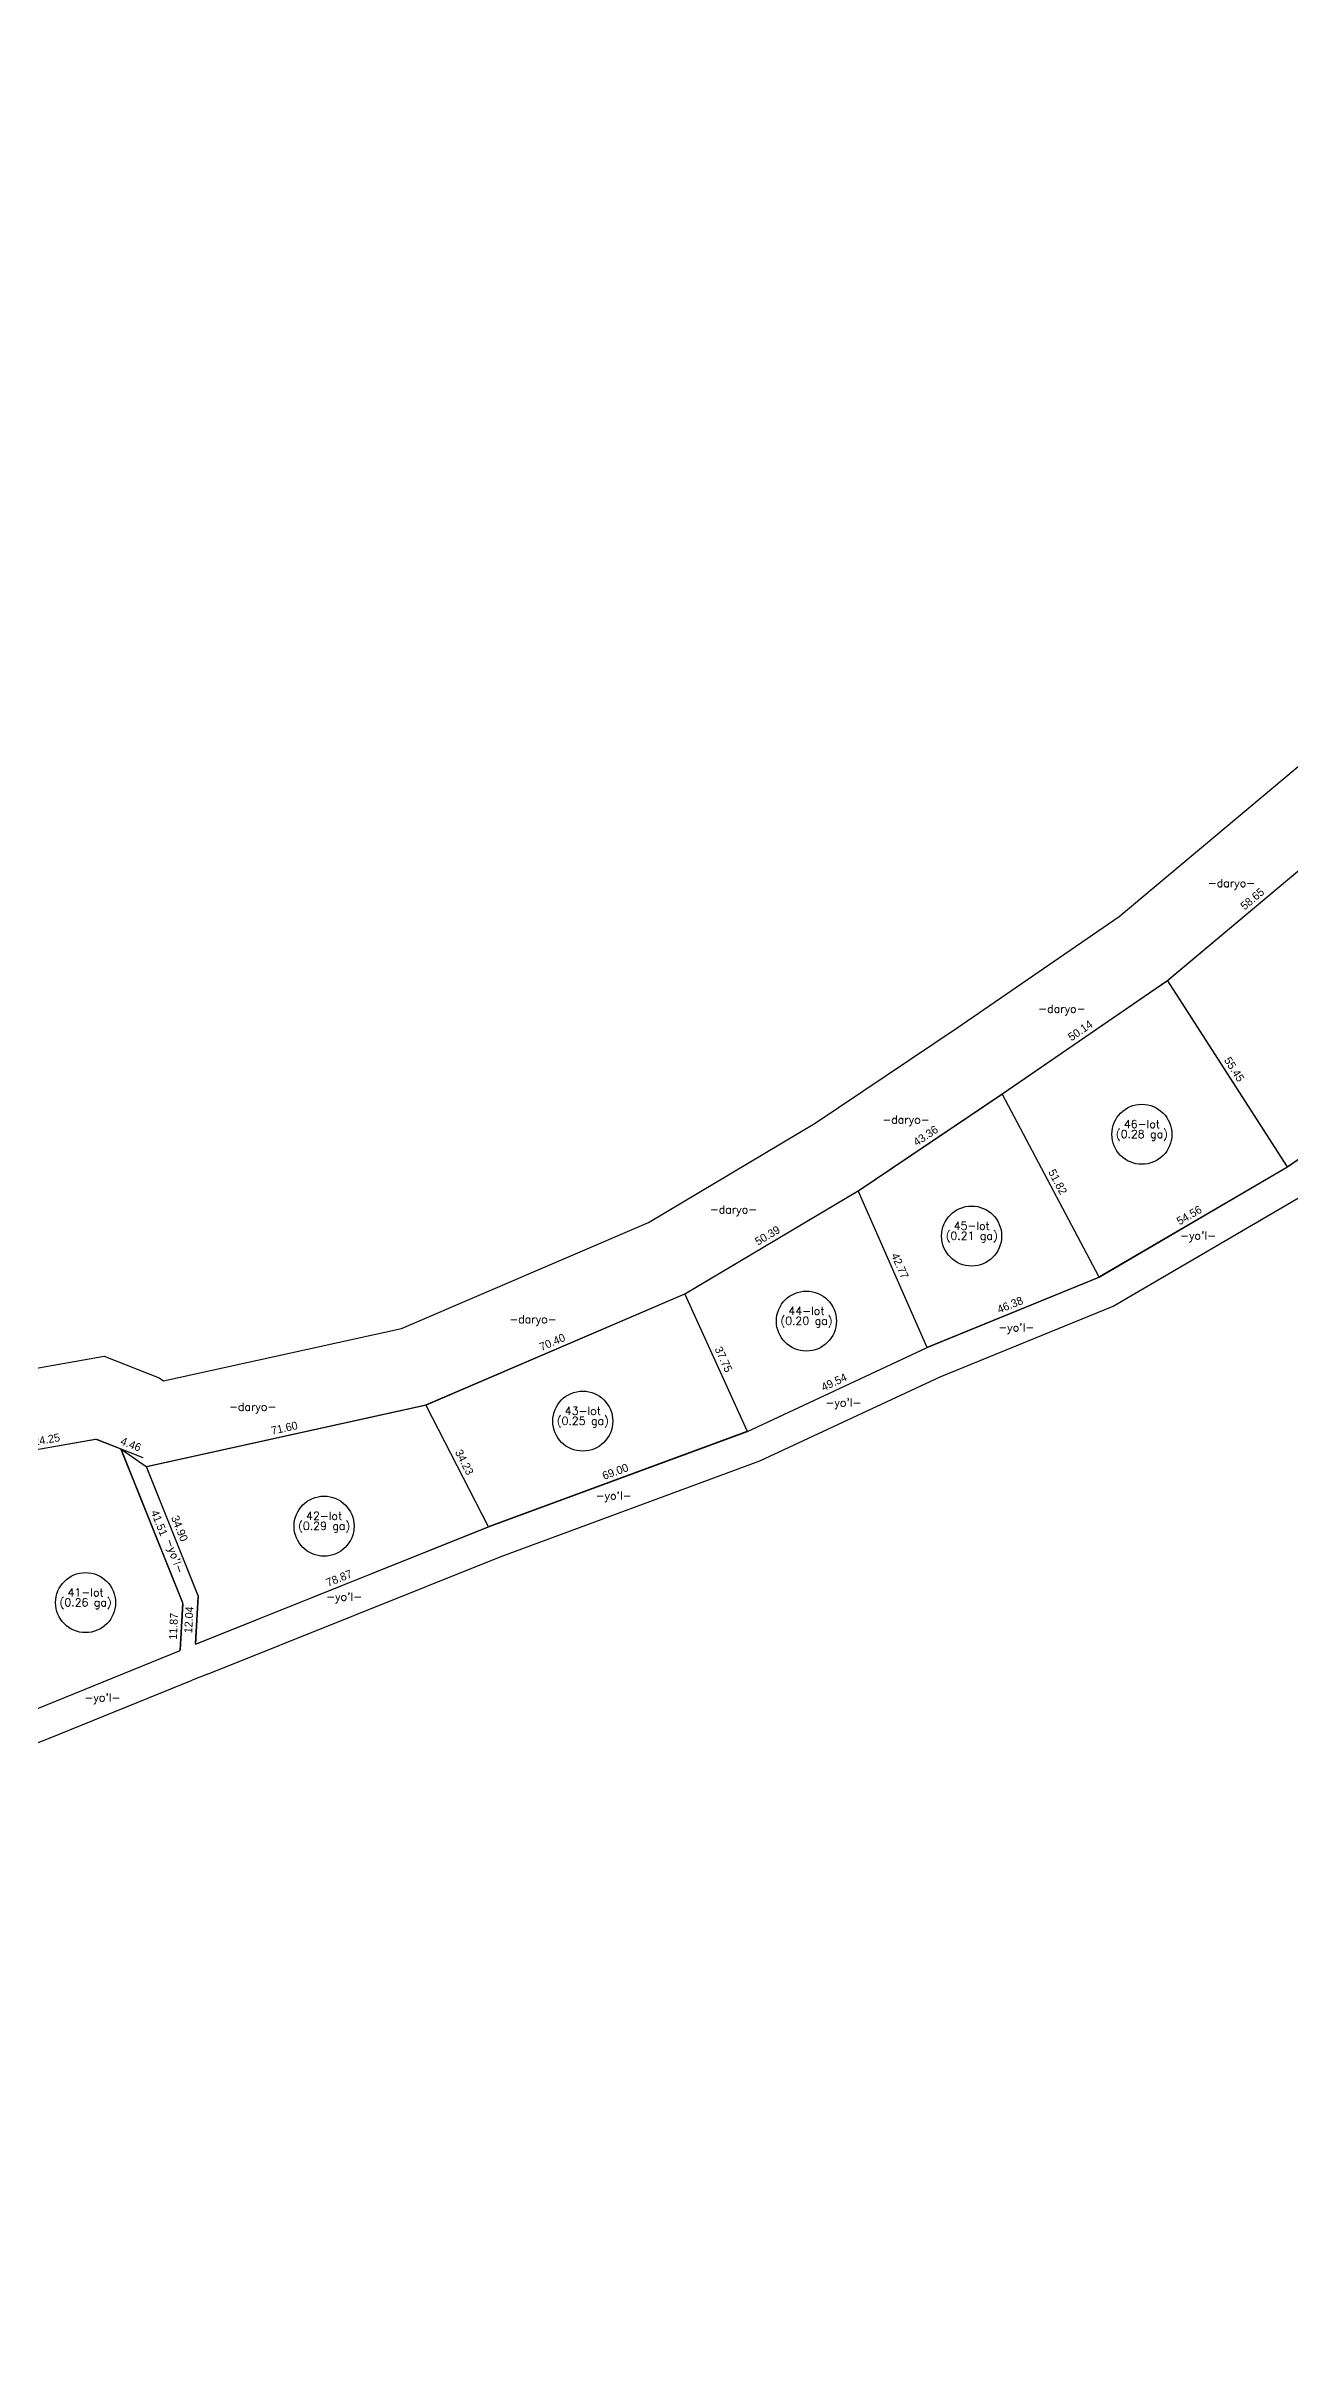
# Model space of a CAD drawing. Header units: inches. Extents: x 682214 to 685132, y 4523331 to 4524454.
# Drawn here: x 684458 to 684769, y 4523531 to 4524108 of the extents above; entities that cross this region are included whole.
import ezdxf

# ---------------------------------------------------------------- set-up
doc = ezdxf.new("R2010")
doc.units = ezdxf.units.IN
doc.header["$MEASUREMENT"] = 0
doc.header["$PDMODE"] = 33
doc.header["$PDSIZE"] = -3
doc.layers.add('AM_5', color=3, linetype='Continuous', lineweight=15)
doc.styles.add('ACANSTS', font='romans.shx')
doc.dimstyles.new('Standard$0', dxfattribs={"dimtxt": 2, "dimasz": 0.18, "dimexe": 0.18, "dimexo": 0.0625, "dimgap": 1, "dimtad": 1, "dimdec": 4, "dimzin": 0, "dimdsep": 46, "dimtxsty": 'Standard', "dimcen": 0, "dimse1": 1, "dimse2": 1, "dimclrd": 1, "dimclre": 1, "dimclrt": 5, "dimadec": 0, "dimazin": 0, "dimtfac": 1, "dimtdec": 4, "dimtofl": 0, "dimtmove": 0, "dimatfit": 3, "dimfxl": 1, "dimtfillclr": 256, "dimtolj": 1, "dimtzin": 0, "dimarcsym": 2})

# ---------------------------------------------------------------- blocks, each defined once
blk = doc.blocks.new('*D167')
at = {"layer": 'AM_5', "color": 1, "lineweight": -2, "transparency": 16777216}
blk.add_line((684446.93, 4523755.9), (684470.46, 4523760.06), dxfattribs=at)
at = {"layer": 'AM_5', "color": 1, "transparency": 16777216}
for points in [[(684446.93, 4523755.93), (684446.94, 4523755.87), (684446.76, 4523755.87)], [(684470.46, 4523760.09), (684470.47, 4523760.03), (684470.64, 4523760.09)]]:
    blk.add_solid(points, dxfattribs=at)
at = {"layer": 'Defpoints', "color": 0, "transparency": 16777216}
for p in [(684446.76, 4523755.87), (684470.64, 4523760.09), (684470.64, 4523760.09)]:
    blk.add_point(p, dxfattribs=at)
at = {"layer": 'AM_5', "color": 5, "transparency": 16777216, "insert": (684458.35, 4523759.95), "char_height": 2, "attachment_point": 5, "rotation": 10.02566}
blk.add_mtext('\\A1;24.25', dxfattribs=at)
blk = doc.blocks.new('*D168')
at = {"layer": 'AM_5', "color": 1, "lineweight": -2, "transparency": 16777216}
for p, q in [((684470.81, 4523760.02), (684474.62, 4523758.52)), ((684474.79, 4523758.45), (684482.4, 4523755.45))]:
    blk.add_line(p, q, dxfattribs=at)
at = {"layer": 'AM_5', "color": 1, "transparency": 16777216}
for points in [[(684470.82, 4523760.05), (684470.8, 4523759.99), (684470.64, 4523760.09)], [(684474.64, 4523758.55), (684474.61, 4523758.49), (684474.79, 4523758.45)]]:
    blk.add_solid(points, dxfattribs=at)
at = {"layer": 'Defpoints', "color": 0, "transparency": 16777216}
for p in [(684470.64, 4523760.09), (684474.79, 4523758.45), (684474.79, 4523758.45)]:
    blk.add_point(p, dxfattribs=at)
at = {"layer": 'AM_5', "color": 5, "transparency": 16777216, "insert": (684479.41, 4523758.78), "char_height": 2, "attachment_point": 5, "rotation": 338.48814}
blk.add_mtext('\\A1;4.46', dxfattribs=at)
blk = doc.blocks.new('*D169')
at = {"layer": 'AM_5', "color": 1, "lineweight": -2, "transparency": 16777216}
blk.add_line((684476.99, 4523757.45), (684492.31, 4523719.26), dxfattribs=at)
at = {"layer": 'AM_5', "color": 1, "transparency": 16777216}
for points in [[(684477.01, 4523757.46), (684476.96, 4523757.43), (684476.92, 4523757.61)], [(684492.34, 4523719.27), (684492.28, 4523719.24), (684492.38, 4523719.09)]]:
    blk.add_solid(points, dxfattribs=at)
at = {"layer": 'Defpoints', "color": 0, "transparency": 16777216}
for p in [(684476.92, 4523757.61), (684492.38, 4523719.09), (684492.38, 4523719.09)]:
    blk.add_point(p, dxfattribs=at)
at = {"layer": 'AM_5', "color": 5, "transparency": 16777216, "insert": (684486.51, 4523739.1), "char_height": 2, "attachment_point": 5, "rotation": 291.865}
blk.add_mtext('\\A1;41.51', dxfattribs=at)
blk = doc.blocks.new('*D170')
at = {"layer": 'AM_5', "color": 1, "lineweight": -2, "transparency": 16777216}
blk.add_line((684492.37, 4523718.91), (684491.75, 4523707.42), dxfattribs=at)
at = {"layer": 'AM_5', "color": 1, "transparency": 16777216}
for points in [[(684492.34, 4523718.91), (684492.4, 4523718.91), (684492.38, 4523719.09)], [(684491.72, 4523707.42), (684491.78, 4523707.41), (684491.74, 4523707.24)]]:
    blk.add_solid(points, dxfattribs=at)
at = {"layer": 'Defpoints', "color": 0, "transparency": 16777216}
for p in [(684492.38, 4523719.09), (684491.74, 4523707.24), (684491.74, 4523707.24)]:
    blk.add_point(p, dxfattribs=at)
at = {"layer": 'AM_5', "color": 5, "transparency": 16777216, "insert": (684490.06, 4523713.27), "char_height": 2, "attachment_point": 5, "rotation": 86.93353}
blk.add_mtext('\\A1;11.87', dxfattribs=at)
blk = doc.blocks.new('*D171')
at = {"layer": 'AM_5', "color": 1, "lineweight": -2, "transparency": 16777216}
blk.add_line((684495.59, 4523708.95), (684496.21, 4523720.62), dxfattribs=at)
at = {"layer": 'AM_5', "color": 1, "transparency": 16777216}
for points in [[(684496.18, 4523720.62), (684496.24, 4523720.61), (684496.22, 4523720.79)], [(684495.56, 4523708.96), (684495.62, 4523708.95), (684495.58, 4523708.77)]]:
    blk.add_solid(points, dxfattribs=at)
at = {"layer": 'Defpoints', "color": 0, "transparency": 16777216}
for p in [(684496.22, 4523720.79), (684496.22, 4523720.79), (684495.58, 4523708.77)]:
    blk.add_point(p, dxfattribs=at)
at = {"layer": 'AM_5', "color": 5, "transparency": 16777216, "insert": (684493.9, 4523714.89), "char_height": 2, "attachment_point": 5, "rotation": 86.93351}
blk.add_mtext('\\A1;12.04', dxfattribs=at)
blk = doc.blocks.new('*D173')
at = {"layer": 'AM_5', "color": 1, "lineweight": -2, "transparency": 16777216}
blk.add_line((684483.29, 4523753.01), (684496.15, 4523720.96), dxfattribs=at)
at = {"layer": 'AM_5', "color": 1, "transparency": 16777216}
for points in [[(684483.32, 4523753.03), (684483.26, 4523753), (684483.23, 4523753.18)], [(684496.18, 4523720.97), (684496.13, 4523720.95), (684496.22, 4523720.79)]]:
    blk.add_solid(points, dxfattribs=at)
at = {"layer": 'Defpoints', "color": 0, "transparency": 16777216}
for p in [(684483.23, 4523753.18), (684496.22, 4523720.79), (684496.22, 4523720.79)]:
    blk.add_point(p, dxfattribs=at)
at = {"layer": 'AM_5', "color": 5, "transparency": 16777216, "insert": (684491.58, 4523737.73), "char_height": 2, "attachment_point": 5, "rotation": 291.86501}
blk.add_mtext('\\A1;34.90', dxfattribs=at)
blk = doc.blocks.new('*D174')
at = {"layer": 'AM_5', "color": 1, "lineweight": -2, "transparency": 16777216}
blk.add_line((684483.4, 4523753.22), (684552.97, 4523768.56), dxfattribs=at)
at = {"layer": 'AM_5', "color": 1, "transparency": 16777216}
for points in [[(684552.96, 4523768.59), (684552.97, 4523768.53), (684553.14, 4523768.59)], [(684483.39, 4523753.25), (684483.41, 4523753.19), (684483.23, 4523753.18)]]:
    blk.add_solid(points, dxfattribs=at)
at = {"layer": 'Defpoints', "color": 0, "transparency": 16777216}
for p in [(684553.14, 4523768.59), (684553.14, 4523768.59), (684483.23, 4523753.18)]:
    blk.add_point(p, dxfattribs=at)
at = {"layer": 'AM_5', "color": 5, "transparency": 16777216, "insert": (684517.75, 4523762.84), "char_height": 2, "attachment_point": 5, "rotation": 12.43182}
blk.add_mtext('\\A1;71.60', dxfattribs=at)
blk = doc.blocks.new('*D175')
at = {"layer": 'AM_5', "color": 1, "lineweight": -2, "transparency": 16777216}
blk.add_line((684568.61, 4523738.07), (684495.75, 4523708.84), dxfattribs=at)
at = {"layer": 'AM_5', "color": 1, "transparency": 16777216}
for points in [[(684568.6, 4523738.1), (684568.62, 4523738.04), (684568.77, 4523738.14)], [(684495.73, 4523708.87), (684495.76, 4523708.81), (684495.58, 4523708.77)]]:
    blk.add_solid(points, dxfattribs=at)
at = {"layer": 'Defpoints', "color": 0, "transparency": 16777216}
for p in [(684568.77, 4523738.14), (684495.58, 4523708.77), (684495.58, 4523708.77)]:
    blk.add_point(p, dxfattribs=at)
at = {"layer": 'AM_5', "color": 5, "transparency": 16777216, "insert": (684531.43, 4523725.31), "char_height": 2, "attachment_point": 5, "rotation": 21.8607}
blk.add_mtext('\\A1;78.87', dxfattribs=at)
blk = doc.blocks.new('*D176')
at = {"layer": 'AM_5', "color": 1, "lineweight": -2, "transparency": 16777216}
blk.add_line((684568.69, 4523738.3), (684553.22, 4523768.43), dxfattribs=at)
at = {"layer": 'AM_5', "color": 1, "transparency": 16777216}
for points in [[(684553.25, 4523768.45), (684553.2, 4523768.42), (684553.14, 4523768.59)], [(684568.72, 4523738.31), (684568.66, 4523738.29), (684568.77, 4523738.14)]]:
    blk.add_solid(points, dxfattribs=at)
at = {"layer": 'Defpoints', "color": 0, "transparency": 16777216}
for p in [(684553.14, 4523768.59), (684553.14, 4523768.59), (684568.77, 4523738.14)]:
    blk.add_point(p, dxfattribs=at)
at = {"layer": 'AM_5', "color": 5, "transparency": 16777216, "insert": (684562.74, 4523754.28), "char_height": 2, "attachment_point": 5, "rotation": 297.16957}
blk.add_mtext('\\A1;34.23', dxfattribs=at)
blk = doc.blocks.new('*D177')
at = {"layer": 'AM_5', "color": 1, "lineweight": -2, "transparency": 16777216}
blk.add_line((684553.31, 4523768.67), (684617.68, 4523796.26), dxfattribs=at)
at = {"layer": 'AM_5', "color": 1, "transparency": 16777216}
for points in [[(684617.67, 4523796.29), (684617.69, 4523796.24), (684617.85, 4523796.34)], [(684553.3, 4523768.69), (684553.32, 4523768.64), (684553.14, 4523768.59)]]:
    blk.add_solid(points, dxfattribs=at)
at = {"layer": 'Defpoints', "color": 0, "transparency": 16777216}
for p in [(684617.85, 4523796.34), (684617.85, 4523796.34), (684553.14, 4523768.59)]:
    blk.add_point(p, dxfattribs=at)
at = {"layer": 'AM_5', "color": 5, "transparency": 16777216, "insert": (684584.71, 4523784.3), "char_height": 2, "attachment_point": 5, "rotation": 23.206}
blk.add_mtext('\\A1;70.40', dxfattribs=at)
blk = doc.blocks.new('*D178')
at = {"layer": 'AM_5', "color": 1, "lineweight": -2, "transparency": 16777216}
blk.add_line((684633.35, 4523761.93), (684568.94, 4523738.2), dxfattribs=at)
at = {"layer": 'AM_5', "color": 1, "transparency": 16777216}
for points in [[(684633.34, 4523761.96), (684633.36, 4523761.9), (684633.51, 4523761.99)], [(684568.93, 4523738.23), (684568.95, 4523738.17), (684568.77, 4523738.14)]]:
    blk.add_solid(points, dxfattribs=at)
at = {"layer": 'Defpoints', "color": 0, "transparency": 16777216}
for p in [(684633.51, 4523761.99), (684568.77, 4523738.14), (684568.77, 4523738.14)]:
    blk.add_point(p, dxfattribs=at)
at = {"layer": 'AM_5', "color": 5, "transparency": 16777216, "insert": (684600.45, 4523751.94), "char_height": 2, "attachment_point": 5, "rotation": 20.22563}
blk.add_mtext('\\A1;69.00', dxfattribs=at)
blk = doc.blocks.new('*D179')
at = {"layer": 'AM_5', "color": 1, "lineweight": -2, "transparency": 16777216}
blk.add_line((684633.44, 4523762.16), (684617.92, 4523796.17), dxfattribs=at)
at = {"layer": 'AM_5', "color": 1, "transparency": 16777216}
for points in [[(684617.95, 4523796.18), (684617.89, 4523796.16), (684617.85, 4523796.34)], [(684633.47, 4523762.17), (684633.41, 4523762.14), (684633.51, 4523761.99)]]:
    blk.add_solid(points, dxfattribs=at)
at = {"layer": 'Defpoints', "color": 0, "transparency": 16777216}
for p in [(684617.85, 4523796.34), (684617.85, 4523796.34), (684633.51, 4523761.99)]:
    blk.add_point(p, dxfattribs=at)
at = {"layer": 'AM_5', "color": 5, "transparency": 16777216, "insert": (684627.5, 4523779.99), "char_height": 2, "attachment_point": 5, "rotation": 294.5222}
blk.add_mtext('\\A1;37.75', dxfattribs=at)
blk = doc.blocks.new('*D180')
at = {"layer": 'AM_5', "color": 1, "lineweight": -2, "transparency": 16777216}
blk.add_line((684618, 4523796.43), (684660.98, 4523822.04), dxfattribs=at)
at = {"layer": 'AM_5', "color": 1, "transparency": 16777216}
for points in [[(684660.97, 4523822.06), (684661, 4523822.01), (684661.14, 4523822.13)], [(684617.99, 4523796.45), (684618.02, 4523796.4), (684617.85, 4523796.34)]]:
    blk.add_solid(points, dxfattribs=at)
at = {"layer": 'Defpoints', "color": 0, "transparency": 16777216}
for p in [(684661.14, 4523822.13), (684661.14, 4523822.13), (684617.85, 4523796.34)]:
    blk.add_point(p, dxfattribs=at)
at = {"layer": 'AM_5', "color": 5, "transparency": 16777216, "insert": (684638.47, 4523810.95), "char_height": 2, "attachment_point": 5, "rotation": 30.78986}
blk.add_mtext('\\A1;50.39', dxfattribs=at)
blk = doc.blocks.new('*D181')
at = {"layer": 'AM_5', "color": 1, "lineweight": -2, "transparency": 16777216}
blk.add_line((684633.68, 4523762.07), (684678.22, 4523782.92), dxfattribs=at)
at = {"layer": 'AM_5', "color": 1, "transparency": 16777216}
for points in [[(684678.21, 4523782.95), (684678.23, 4523782.89), (684678.38, 4523783)], [(684633.66, 4523762.1), (684633.69, 4523762.04), (684633.51, 4523761.99)]]:
    blk.add_solid(points, dxfattribs=at)
at = {"layer": 'Defpoints', "color": 0, "transparency": 16777216}
for p in [(684678.38, 4523783), (684678.38, 4523783), (684633.51, 4523761.99)]:
    blk.add_point(p, dxfattribs=at)
at = {"layer": 'AM_5', "color": 5, "transparency": 16777216, "insert": (684655.1, 4523774.31), "char_height": 2, "attachment_point": 5, "rotation": 25.08384}
blk.add_mtext('\\A1;49.54', dxfattribs=at)
blk = doc.blocks.new('*D182')
at = {"layer": 'AM_5', "color": 1, "lineweight": -2, "transparency": 16777216}
blk.add_line((684678.31, 4523783.16), (684661.21, 4523821.97), dxfattribs=at)
at = {"layer": 'AM_5', "color": 1, "transparency": 16777216}
for points in [[(684661.24, 4523821.98), (684661.18, 4523821.95), (684661.14, 4523822.13)], [(684678.34, 4523783.17), (684678.28, 4523783.15), (684678.38, 4523783)]]:
    blk.add_solid(points, dxfattribs=at)
at = {"layer": 'Defpoints', "color": 0, "transparency": 16777216}
for p in [(684661.14, 4523822.13), (684661.14, 4523822.13), (684678.38, 4523783)]:
    blk.add_point(p, dxfattribs=at)
at = {"layer": 'AM_5', "color": 5, "transparency": 16777216, "insert": (684671.59, 4523803.37), "char_height": 2, "attachment_point": 5, "rotation": 293.78375}
blk.add_mtext('\\A1;42.77', dxfattribs=at)
blk = doc.blocks.new('*D183')
at = {"layer": 'AM_5', "color": 1, "lineweight": -2, "transparency": 16777216}
blk.add_line((684721.24, 4523800.68), (684697.19, 4523846.17), dxfattribs=at)
at = {"layer": 'AM_5', "color": 1, "transparency": 16777216}
for points in [[(684697.22, 4523846.19), (684697.17, 4523846.16), (684697.11, 4523846.33)], [(684721.27, 4523800.69), (684721.22, 4523800.66), (684721.33, 4523800.52)]]:
    blk.add_solid(points, dxfattribs=at)
at = {"layer": 'Defpoints', "color": 0, "transparency": 16777216}
for p in [(684697.11, 4523846.33), (684697.11, 4523846.33), (684721.33, 4523800.52)]:
    blk.add_point(p, dxfattribs=at)
at = {"layer": 'AM_5', "color": 5, "transparency": 16777216, "insert": (684710.99, 4523824.36), "char_height": 2, "attachment_point": 5, "rotation": 297.85926}
blk.add_mtext('\\A1;51.82', dxfattribs=at)
blk = doc.blocks.new('*D184')
at = {"layer": 'AM_5', "color": 1, "lineweight": -2, "transparency": 16777216}
blk.add_line((684768.32, 4523828.23), (684738.53, 4523874.57), dxfattribs=at)
at = {"layer": 'AM_5', "color": 1, "transparency": 16777216}
for points in [[(684738.56, 4523874.59), (684738.5, 4523874.56), (684738.43, 4523874.73)], [(684768.35, 4523828.25), (684768.3, 4523828.21), (684768.42, 4523828.08)]]:
    blk.add_solid(points, dxfattribs=at)
at = {"layer": 'Defpoints', "color": 0, "transparency": 16777216}
for p in [(684738.43, 4523874.73), (684738.43, 4523874.73), (684768.42, 4523828.08)]:
    blk.add_point(p, dxfattribs=at)
at = {"layer": 'AM_5', "color": 5, "transparency": 16777216, "insert": (684755.11, 4523852.48), "char_height": 2, "attachment_point": 5, "rotation": 302.73382}
blk.add_mtext('\\A1;55.45', dxfattribs=at)
blk = doc.blocks.new('*D218')
at = {"layer": 'AM_5', "color": 1, "lineweight": -2, "transparency": 16777216}
blk.add_line((684738.57, 4523874.84), (684783.25, 4523912.28), dxfattribs=at)
at = {"layer": 'AM_5', "color": 1, "transparency": 16777216}
for points in [[(684783.23, 4523912.3), (684783.27, 4523912.26), (684783.39, 4523912.4)], [(684738.55, 4523874.86), (684738.59, 4523874.82), (684738.43, 4523874.73)]]:
    blk.add_solid(points, dxfattribs=at)
at = {"layer": 'Defpoints', "color": 0, "transparency": 16777216}
for p in [(684783.39, 4523912.4), (684783.39, 4523912.4), (684738.43, 4523874.73)]:
    blk.add_point(p, dxfattribs=at)
at = {"layer": 'AM_5', "color": 5, "transparency": 16777216, "insert": (684759.63, 4523895.09), "char_height": 2, "attachment_point": 5, "rotation": 39.96217}
blk.add_mtext('\\A1;58.65', dxfattribs=at)
blk = doc.blocks.new('*D219')
at = {"layer": 'AM_5', "color": 1, "lineweight": -2, "transparency": 16777216}
blk.add_line((684697.26, 4523846.44), (684738.28, 4523874.62), dxfattribs=at)
at = {"layer": 'AM_5', "color": 1, "transparency": 16777216}
for points in [[(684738.27, 4523874.65), (684738.3, 4523874.6), (684738.43, 4523874.73)], [(684697.24, 4523846.46), (684697.28, 4523846.41), (684697.11, 4523846.33)]]:
    blk.add_solid(points, dxfattribs=at)
at = {"layer": 'Defpoints', "color": 0, "transparency": 16777216}
for p in [(684738.43, 4523874.73), (684738.43, 4523874.73), (684697.11, 4523846.33)]:
    blk.add_point(p, dxfattribs=at)
at = {"layer": 'AM_5', "color": 5, "transparency": 16777216, "insert": (684716.64, 4523862.18), "char_height": 2, "attachment_point": 5, "rotation": 34.49178}
blk.add_mtext('\\A1;50.14', dxfattribs=at)
blk = doc.blocks.new('*D220')
at = {"layer": 'AM_5', "color": 1, "lineweight": -2, "transparency": 16777216}
blk.add_line((684661.29, 4523822.23), (684696.96, 4523846.23), dxfattribs=at)
at = {"layer": 'AM_5', "color": 1, "transparency": 16777216}
for points in [[(684696.94, 4523846.26), (684696.98, 4523846.21), (684697.11, 4523846.33)], [(684661.27, 4523822.26), (684661.3, 4523822.21), (684661.14, 4523822.13)]]:
    blk.add_solid(points, dxfattribs=at)
at = {"layer": 'Defpoints', "color": 0, "transparency": 16777216}
for p in [(684697.11, 4523846.33), (684697.11, 4523846.33), (684661.14, 4523822.13)]:
    blk.add_point(p, dxfattribs=at)
at = {"layer": 'AM_5', "color": 5, "transparency": 16777216, "insert": (684678.01, 4523835.89), "char_height": 2, "attachment_point": 5, "rotation": 33.93313}
blk.add_mtext('\\A1;43.36', dxfattribs=at)
blk = doc.blocks.new('*D221')
at = {"layer": 'AM_5', "color": 1, "lineweight": -2, "transparency": 16777216}
blk.add_line((684768.26, 4523827.99), (684721.48, 4523800.61), dxfattribs=at)
at = {"layer": 'AM_5', "color": 1, "transparency": 16777216}
for points in [[(684768.25, 4523828.01), (684768.28, 4523827.96), (684768.42, 4523828.08)], [(684721.47, 4523800.63), (684721.5, 4523800.58), (684721.33, 4523800.52)]]:
    blk.add_solid(points, dxfattribs=at)
at = {"layer": 'Defpoints', "color": 0, "transparency": 16777216}
for p in [(684768.42, 4523828.08), (684721.33, 4523800.52), (684721.33, 4523800.52)]:
    blk.add_point(p, dxfattribs=at)
at = {"layer": 'AM_5', "color": 5, "transparency": 16777216, "insert": (684743.86, 4523816.02), "char_height": 2, "attachment_point": 5, "rotation": 30.33868}
blk.add_mtext('\\A1;54.56', dxfattribs=at)
blk = doc.blocks.new('*D222')
at = {"layer": 'AM_5', "color": 1, "lineweight": -2, "transparency": 16777216}
blk.add_line((684721.16, 4523800.45), (684678.55, 4523783.06), dxfattribs=at)
at = {"layer": 'AM_5', "color": 1, "transparency": 16777216}
for points in [[(684721.15, 4523800.48), (684721.17, 4523800.42), (684721.33, 4523800.52)], [(684678.54, 4523783.09), (684678.56, 4523783.04), (684678.38, 4523783)]]:
    blk.add_solid(points, dxfattribs=at)
at = {"layer": 'Defpoints', "color": 0, "transparency": 16777216}
for p in [(684721.33, 4523800.52), (684678.38, 4523783), (684678.38, 4523783)]:
    blk.add_point(p, dxfattribs=at)
at = {"layer": 'AM_5', "color": 5, "transparency": 16777216, "insert": (684699.1, 4523793.61), "char_height": 2, "attachment_point": 5, "rotation": 22.19634}
blk.add_mtext('\\A1;46.38', dxfattribs=at)
blk = doc.blocks.new('*D223')
at = {"layer": 'AM_5', "color": 1, "lineweight": -2, "transparency": 16777216}
blk.add_line((684819.26, 4523863.05), (684768.57, 4523828.18), dxfattribs=at)
at = {"layer": 'AM_5', "color": 1, "transparency": 16777216}
for points in [[(684819.24, 4523863.08), (684819.27, 4523863.03), (684819.4, 4523863.15)], [(684768.55, 4523828.2), (684768.58, 4523828.16), (684768.42, 4523828.08)]]:
    blk.add_solid(points, dxfattribs=at)
at = {"layer": 'Defpoints', "color": 0, "transparency": 16777216}
for p in [(684819.4, 4523863.15), (684768.42, 4523828.08), (684768.42, 4523828.08)]:
    blk.add_point(p, dxfattribs=at)
at = {"layer": 'AM_5', "color": 5, "transparency": 16777216, "insert": (684792.78, 4523847.26), "char_height": 2, "attachment_point": 5, "rotation": 34.52636}
blk.add_mtext('\\A1;61.89', dxfattribs=at)

msp = doc.modelspace()

# ---------------------------------------------------------------- linework, layer by layer
at = {"color": 4}
for points in [[(684446.757, 4523755.867), (684470.639, 4523760.089), (684476.92, 4523757.613), (684483.226, 4523753.182), (684553.142, 4523768.595), (684617.847, 4523796.335), (684661.136, 4523822.13), (684697.111, 4523846.334), (684738.433, 4523874.725), (684783.388, 4523912.396), (684829.565, 4523950.864), (684859.052, 4523977.747), (684882.783, 4524003.365), (684902.362, 4524027.605), (684905.388, 4524033.174), (684921.703, 4524059.637), (684935.951, 4524084.328), (684949.63, 4524108.123), (684966.757, 4524143.114)], [(684437.034, 4523774.458), (684472.719, 4523780.767), (684486.47, 4523775.346), (684487.52, 4523774.609), (684546.995, 4523787.72), (684608.748, 4523814.195), (684650.427, 4523839.03), (684685.865, 4523862.873), (684726.32, 4523890.668), (684770.564, 4523927.744), (684816.42, 4523965.945), (684844.953, 4523991.958), (684867.65, 4524016.459), (684885.659, 4524038.755), (684888.077, 4524043.205), (684904.526, 4524069.886), (684918.62, 4524094.31), (684931.959, 4524117.514)]]:
    msp.add_lwpolyline(points, dxfattribs=at)
at = {"color": 2}
for points in [[(684495.578, 4523708.774), (684568.774, 4523738.14), (684633.514, 4523761.993), (684678.383, 4523782.995), (684721.327, 4523800.517), (684768.419, 4523828.078), (684819.404, 4523863.154), (684870.84, 4523899.218), (684906.162, 4523923.317), (684943.958, 4523949.105), (684978.268, 4523976.178)], [(684498.557, 4523701.349), (684571.646, 4523730.673), (684636.599, 4523754.603), (684681.592, 4523775.664), (684724.877, 4523793.325), (684772.712, 4523821.321), (684823.968, 4523856.583), (684875.391, 4523892.638), (684910.671, 4523916.709), (684948.696, 4523942.653), (684983.224, 4523969.897)], [(684491.744, 4523707.236), (684492.379, 4523719.089), (684476.92, 4523757.613)], [(684476.92, 4523757.613), (684483.226, 4523753.182)], [(684483.226, 4523753.182), (684496.222, 4523720.795), (684495.578, 4523708.774)], [(684127.153, 4523538.165), (684157.97, 4523552.782), (684185.938, 4523569.434), (684213.265, 4523583.289), (684244.927, 4523598.302), (684283.053, 4523615.17), (684312.097, 4523630.45), (684336.734, 4523643.135), (684366.073, 4523658.939), (684414.227, 4523676.538), (684455.91, 4523692.667), (684491.744, 4523707.236)], [(684130.582, 4523530.937), (684161.739, 4523545.715), (684189.798, 4523562.421), (684216.788, 4523576.105), (684248.26, 4523591.029), (684286.538, 4523607.964), (684315.79, 4523623.354), (684340.463, 4523636.056), (684369.36, 4523651.622), (684417.044, 4523669.05), (684458.861, 4523685.231), (684494.757, 4523699.825)], [(684498.557, 4523701.349), (684494.757, 4523699.825)]]:
    msp.add_lwpolyline(points, dxfattribs=at)
for centre in [(684732.029, 4523836.25), (684689.49, 4523810.825), (684648.203, 4523789.568), (684592.319, 4523764.561), (684527.677, 4523738.302), (684468.082, 4523719.193)]:
    msp.add_circle(centre, 7.5)
at = {"layer": 'AM_5', "color": 1}
for points in [[(684738.433, 4523874.725), (684783.388, 4523912.396), (684819.404, 4523863.154), (684768.419, 4523828.078)], [(684697.111, 4523846.334), (684738.433, 4523874.725), (684739.024, 4523873.806), (684740.675, 4523871.238), (684768.419, 4523828.078), (684721.327, 4523800.517)], [(684661.136, 4523822.13), (684697.111, 4523846.334), (684721.327, 4523800.517), (684678.383, 4523782.995)], [(684657.971, 4523820.244), (684661.136, 4523822.13), (684678.383, 4523782.995), (684675.165, 4523781.489), (684633.514, 4523761.993), (684617.847, 4523796.335)], [(684553.142, 4523768.595), (684617.847, 4523796.335), (684633.514, 4523761.993), (684568.774, 4523738.14)], [(684483.226, 4523753.182), (684553.142, 4523768.595), (684568.774, 4523738.14), (684495.578, 4523708.774), (684496.222, 4523720.795), (684492.032, 4523731.235)], [(684446.757, 4523755.867), (684470.639, 4523760.089), (684474.792, 4523758.452), (684476.92, 4523757.613), (684492.379, 4523719.089), (684491.744, 4523707.236), (684455.91, 4523692.667), (684433.448, 4523742.468)]]:
    msp.add_lwpolyline(points, close=True, dxfattribs=at)

# ---------------------------------------------------------------- texts
at = {"char_height": 2, "attachment_point": 1, "style": 'ACANSTS'}
for s, insert in [('-daryo-', (684748.51, 4523900.057)), ('-daryo-', (684706.143, 4523868.63)), ('-daryo-', (684667.174, 4523840.911)), ('-daryo-', (684624.073, 4523818.48)), ("-yo'l-", (684741.575, 4523811.943)), ('-daryo-', (684573.965, 4523791.047)), ("-yo'l-", (684696.163, 4523788.993)), ('-daryo-', (684503.933, 4523769.155)), ("-yo'l-", (684652.972, 4523770.186)), ("-yo'l-", (684595.536, 4523746.93)), ("-yo'l-", (684528.205, 4523721.679)), ("-yo'l-", (684467.822, 4523696.495))]:
    msp.add_mtext_dynamic_manual_height_columns(s, width=4.27645, gutter_width=1, heights=[0.484], dxfattribs=dict(at, insert=insert))
at = {"char_height": 2, "attachment_point": 2, "line_spacing_factor": 0.75, "style": 'ACANSTS'}
for s, insert in [('\\pxqc;46-lot\\P(0.28 ga)', (684732.047, 4523839.819)), ('\\pxqc;45-lot\\P(0.21 ga)', (684689.509, 4523814.394)), ('\\pxqc;44-lot\\P(0.20 ga)', (684648.221, 4523793.138)), ('\\pxqc;43-lot\\P(0.25 ga)', (684592.337, 4523768.13)), ('\\pxqc;42-lot\\P(0.29 ga)', (684527.695, 4523741.872)), ('\\pxqc;41-lot\\P(0.26 ga)', (684468.1, 4523722.763))]:
    msp.add_mtext_dynamic_manual_height_columns(s, width=14.969, gutter_width=1, heights=[9.541], dxfattribs=dict(at, insert=insert))
at = {"insert": (684489.917, 4523735.457), "char_height": 2, "attachment_point": 1, "rotation": 288.715528, "style": 'ACANSTS'}
msp.add_mtext_dynamic_manual_height_columns("-yo'l-", width=4.27645, gutter_width=1, heights=[0.484], dxfattribs=at)

# ---------------------------------------------------------------- dimensions: what is measured, and where the dimension line sits
at = {"layer": 'AM_5'}
for p1, p2, override, picture, middle in [((684738.433, 4523874.725), (684783.388, 4523912.396), {"dimdec": 2}, '*D218', (684759.626, 4523895.094)), ((684697.111, 4523846.334), (684738.433, 4523874.725), {"dimdec": 2}, '*D219', (684716.639, 4523862.178)), ((684768.419, 4523828.078), (684738.433, 4523874.725), {"dimdec": 2}, '*D184', (684755.108, 4523852.483)), ((684819.404, 4523863.154), (684768.419, 4523828.078), {"dimdec": 2}, '*D223', (684792.778, 4523847.264)), ((684661.136, 4523822.13), (684697.111, 4523846.334), {"dimdec": 2}, '*D220', (684678.007, 4523835.891)), ((684721.327, 4523800.517), (684697.111, 4523846.334), {"dimdec": 2}, '*D183', (684710.987, 4523824.36)), ((684768.419, 4523828.078), (684721.327, 4523800.517), {"dimdec": 2}, '*D221', (684743.863, 4523816.024)), ((684617.847, 4523796.335), (684661.136, 4523822.13), {"dimdec": 2}, '*D180', (684638.468, 4523810.951)), ((684678.383, 4523782.995), (684661.136, 4523822.13), {"dimdec": 2}, '*D182', (684671.59, 4523803.369)), ((684553.142, 4523768.595), (684617.847, 4523796.335), {"dimdec": 2, "dimpost": ''}, '*D177', (684584.707, 4523784.303)), ((684633.514, 4523761.993), (684617.847, 4523796.335), {"dimdec": 2}, '*D179', (684627.501, 4523779.994)), ((684721.327, 4523800.517), (684678.383, 4523782.995), {"dimdec": 2}, '*D222', (684699.1, 4523793.608)), ((684633.514, 4523761.993), (684678.383, 4523782.995), {"dimdec": 2, "dimpost": ''}, '*D181', (684655.101, 4523774.305)), ((684483.2256, 4523753.1817), (684553.1423, 4523768.5946), {"dimdec": 2}, '*D174', (684517.7534, 4523762.8413)), ((684568.774, 4523738.14), (684553.142, 4523768.595), {"dimdec": 2}, '*D176', (684562.737, 4523754.28)), ((684446.757, 4523755.867), (684470.639, 4523760.089), {"dimdec": 2}, '*D167', (684458.35, 4523759.947)), ((684633.5144, 4523761.9927), (684568.7735, 4523738.1398), {"dimdec": 2}, '*D178', (684600.4525, 4523751.9429)), ((684470.639, 4523760.089), (684474.792, 4523758.452), {"dimdec": 2}, '*D168', (684479.414, 4523758.78)), ((684476.92, 4523757.613), (684492.379, 4523719.089), {"dimdec": 2}, '*D169', (684486.505, 4523739.096)), ((684483.226, 4523753.182), (684496.222, 4523720.795), {"dimdec": 2, "dimpost": ''}, '*D173', (684491.58, 4523737.733)), ((684568.774, 4523738.14), (684495.578, 4523708.774), {"dimdec": 2}, '*D175', (684531.431, 4523725.313)), ((684492.379, 4523719.089), (684491.744, 4523707.236), {"dimdec": 2}, '*D170', (684490.064, 4523713.269)), ((684495.578, 4523708.774), (684496.222, 4523720.795), {"dimdec": 2, "dimpost": ''}, '*D171', (684493.903, 4523714.891))]:
    dim = msp.add_aligned_dim(p1=p1, p2=p2, distance=0, dimstyle='Standard$0', override=override, dxfattribs=at)
    dim.commit()
    dim.dimension.update_dxf_attribs({"geometry": picture, "text_midpoint": middle})

doc.saveas('drawing.dxf')
